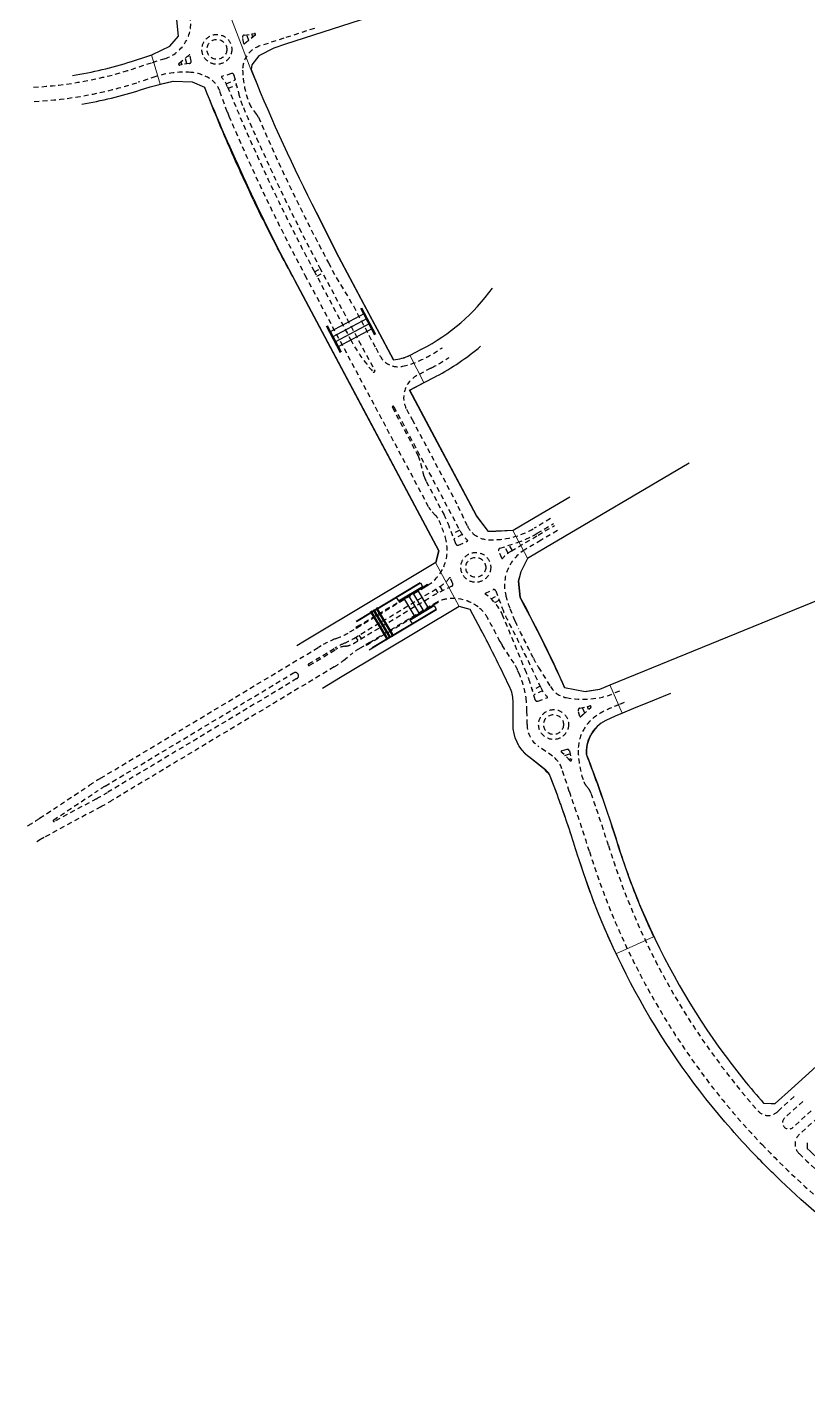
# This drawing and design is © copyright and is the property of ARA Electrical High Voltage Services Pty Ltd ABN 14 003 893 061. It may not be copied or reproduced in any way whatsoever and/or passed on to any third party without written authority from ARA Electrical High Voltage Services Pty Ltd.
# Model space of a CAD drawing. Header units: metres. Extents: x 303058 to 305172, y 6169922 to 6171978.
# Drawn here: x 303898 to 304368, y 6170034 to 6170858 of the extents above; entities that cross this region are included whole.
import ezdxf

# ---------------------------------------------------------------- set-up
doc = ezdxf.new("R2010")
doc.units = ezdxf.units.M
doc.linetypes.add('Dash', pattern=[5, 3, -2])
for name, color, linetype in [('_User Culvert', 9, 'Continuous'), ('_User PropBdy', 8, 'Continuous'), ('_User PropFOK', 9, 'Dash')]:
    doc.layers.add(name, color=color, linetype=linetype)
doc.layers.add('Cadastre Developer_SP_NEW', color=2, linetype='Continuous', lineweight=5)
doc.layers.add('Cadastre Land Parcels_SP_EXT', color=8, linetype='Continuous', lineweight=5)

# ---------------------------------------------------------------- blocks, each defined once
blk = doc.blocks.new('A$C3D0B2D35')
at = {"layer": '_User Culvert'}
for p, q in [((304118.36, 6170491.15), (304108.16, 6170508.19)), ((304118.82, 6170491.43), (304108.62, 6170508.46)), ((304114.97, 6170489.09), (304104.68, 6170506.15)), ((304115.43, 6170489.37), (304105.15, 6170506.43)), ((304116.61, 6170490.11), (304106.44, 6170507.15)), ((304117.07, 6170490.39), (304106.9, 6170507.43))]:
    blk.add_line(p, q, dxfattribs=at)
at = {"layer": '_User Culvert', "flags": 128}
for points in [[(304101.12, 6170685.78), (304080.1, 6170674.58)], [(304102.79, 6170682.65), (304081.76, 6170671.45)], [(304098.72, 6170688.96), (304107.24, 6170672.96)], [(304099.27, 6170689.25), (304107.8, 6170673.25)], [(304086.76, 6170662.05), (304078.25, 6170678.05)], [(304087.32, 6170662.34), (304078.8, 6170678.34)], [(304104.34, 6170679.74), (304083.31, 6170668.54)], [(304106, 6170676.62), (304084.97, 6170665.41)], [(304096.23, 6170500.38), (304134.79, 6170523.55)], [(304096.34, 6170500.19), (304134.9, 6170523.36)], [(304121.62, 6170512.46), (304136.19, 6170521.21)], [(304121.87, 6170512.04), (304136.44, 6170520.79)], [(304137.08, 6170506.14), (304130.19, 6170517.61)], [(304139.91, 6170507.84), (304133.02, 6170519.31)], [(304134.9, 6170523.36), (304136.19, 6170521.21)], [(304120.33, 6170514.61), (304121.62, 6170512.46)], [(304131.68, 6170502.89), (304124.79, 6170514.36)], [(304134.51, 6170504.59), (304127.62, 6170516.06)], [(304128.26, 6170501.41), (304142.83, 6170510.16)], [(304128.51, 6170500.99), (304143.08, 6170509.75)], [(304143.08, 6170509.75), (304144.38, 6170507.59)], [(304105.82, 6170484.42), (304144.38, 6170507.59)], [(304108.51, 6170485.78), (304144.49, 6170507.4)], [(304128.51, 6170500.99), (304129.81, 6170498.84)], [(304104.01, 6170483.07), (304129.92, 6170498.65)]]:
    blk.add_lwpolyline(points, dxfattribs=at)
at = {"layer": '_User PropBdy'}
for points in [[(303971.31, 6170841.07), (303972.97, 6170841.6), (303978.87, 6170844.42), (303983.9, 6170846.82), (303989.16, 6170852.79), (303987.73, 6170866.69), (303913.23, 6171049.56, 0.014426), (303911.96, 6171052.42), (303902.9, 6171072.99)], [(304053.62, 6170848.01), (304046.61, 6170845.75), (304037.6, 6170841.11), (304033.28, 6170835.71), (304032.83, 6170832.82), (304034.09, 6170829.73, 0.023526), (304072.08, 6170746.84), (304085.68, 6170719.64), (304105.98, 6170681.54), (304108.79, 6170676.28), (304118.64, 6170657.78, 0.088193), (304128.67, 6170660.57), (304135.13, 6170664.02, 0.001091), (304135.6, 6170664.26, 0.001091)], [(303925.24, 6170829.24, 0.039555), (303960.74, 6170837.66), (303971.31, 6170841.07)], [(303930.8, 6170811.9, 0.036702), (303966.27, 6170820.53), (303972.07, 6170822.4), (303976.95, 6170823.59)], [(303976.95, 6170823.59), (303978.26, 6170823.91), (303985.88, 6170825.76), (303997.31, 6170825.39), (304004.74, 6170822.07), (304006.28, 6170818.4, 0.025666), (304059.19, 6170705.53), (304145.98, 6170542.67), (304144.04, 6170535.68), (304087.42, 6170501.65), (304083.14, 6170499.07), (304065.11, 6170488.23), (304060.32, 6170485.36)], [(304135.6, 6170664.26, 0.118578), (304178.26, 6170701.06)], [(304144.29, 6170647.92, 0.058444), (304171.11, 6170666.05)], [(304200.65, 6170560.83), (304190.78, 6170555), (304180.57, 6170554.45), (304175.82, 6170554.39), (304168.67, 6170563.89), (304141.83, 6170614.27), (304128.4, 6170639.47), (304137.07, 6170644.09), (304143.69, 6170647.61, 0.001217), (304144.29, 6170647.92)], [(304210.25, 6170544.55), (304199.4, 6170538.14), (304195.4, 6170530.05), (304193.94, 6170524.57), (304195, 6170514.48), (304197.68, 6170509.45, -0.016764), (304221.74, 6170460.4), (304234.01, 6170457.85), (304242.96, 6170459.37), (304249.14, 6170461.9)], [(304453.16, 6170086.53, -0.060398), (304349.09, 6170165.81, -0.006809), (304338.62, 6170176.27, -0.002065), (304335.5, 6170179.5, -0.010837), (304322.18, 6170194.04, -0.105244), (304229.58, 6170359.31, 0.010254), (304219.39, 6170389.91, 0.000481), (304218.88, 6170391.34, 0.005633), (304212.71, 6170407.95, 0.069185), (304209.44, 6170411.34), (304200.02, 6170418.74, -0.232323), (304190.64, 6170438.2), (304190.74, 6170450.49, 0.074884), (304189.59, 6170458.54, 0.013102), (304171.2, 6170495.34), (304164.81, 6170507.33), (304158.17, 6170509.17), (304086.76, 6170466.25)], [(304256.56, 6170444.91), (304252.12, 6170443.1), (304246.56, 6170440.39, 0.314041), (304234.99, 6170419.68, -0.001785), (304237.06, 6170414.27, -0.015499), (304253.45, 6170366.72, 0.020375), (304265.19, 6170333.72, 0.004652), (304268.25, 6170326.32, 0.059024), (304318.43, 6170238.47, 0.021396), (304341.55, 6170209.86), (304346.22, 6170209.62)]]:
    blk.add_lwpolyline(points, format="xyb", dxfattribs=at)
for points in [[(304244.21, 6170909.5), (304053.62, 6170848.01)], [(304296.73, 6170595.61), (304210.25, 6170544.55)], [(304224.77, 6170575.07), (304200.65, 6170560.83)], [(304249.14, 6170461.9), (304375.61, 6170513.51)], [(304086.76, 6170466.25), (304075.77, 6170459.65)], [(304285.47, 6170456.71), (304275.72, 6170452.73), (304263.22, 6170447.63), (304256.56, 6170444.91)], [(304346.22, 6170209.62), (304348.57, 6170209.5), (304358.35, 6170218.41), (304370.97, 6170229.91), (304380.62, 6170238.7), (304389.97, 6170247.22)]]:
    blk.add_lwpolyline(points, dxfattribs=at)
at = {"layer": '_User PropBdy', "ltscale": 0.2}
blk.add_lwpolyline([(304367.91, 6170185.86), (304367.85, 6170182.44, 0.018207), (304395.94, 6170157.22, 0.053245), (304487.51, 6170096.06, 0.008267), (304502.83, 6170088.35, 0.009922), (304521.53, 6170079.79, 0.003857), (304528.9, 6170076.66, 0.004924), (304538.36, 6170072.83, 0.00606), (304547.4, 6170069.4, 0.011246), (304564.36, 6170063.63, 0.072797), (304678.32, 6170045.24, 0.02069), (304711.27, 6170046.12), (304716.08, 6170051.48)], format="xyb", dxfattribs=at)
at = {"layer": '_User PropFOK'}
for p, q in [((304028.64, 6170853.53), (304034.88, 6170854.49)), ((304070.96, 6170857.55), (304052.6, 6170851.63)), ((304028.43, 6170848.45), (304027.65, 6170852.09)), ((304035.34, 6170853.43), (304030.23, 6170849.41)), ((304052.6, 6170851.63), (304038.14, 6170846.97)), ((303980.89, 6170839.32), (303972.73, 6170836.69)), ((303989.39, 6170836.5), (303994.43, 6170840.59)), ((303996.72, 6170837.86), (303996, 6170841.36)), ((303972.73, 6170836.69), (303962.08, 6170833.25)), ((303995.74, 6170836.43), (303989.87, 6170835.44)), ((304021.03, 6170830.33), (304015.25, 6170828.58)), ((303975.37, 6170828.5), (303964.72, 6170825.07)), ((304022.54, 6170829.47), (304025.23, 6170818.69)), ((304018.5, 6170807.27), (304013.94, 6170819.87)), ((304036.3, 6170805.59), (304033.1, 6170809.89)), ((304079.43, 6170716.34), (304084.17, 6170707.44)), ((304084.17, 6170707.44), (304094.46, 6170690.26)), ((304094.46, 6170690.26), (304107.93, 6170664.97)), ((304137.13, 6170587.57), (304134.5, 6170597.29)), ((304144.03, 6170564.08), (304141.06, 6170567.23)), ((304163.17, 6170557.7), (304156.82, 6170570.99)), ((304156.18, 6170546.88), (304152.27, 6170557.28)), ((304157.78, 6170546.2), (304163.14, 6170548.53)), ((304183.86, 6170538.21), (304182.04, 6170542.64)), ((304182.77, 6170544.24), (304193.3, 6170547.78)), ((304154.32, 6170522.85), (304152.89, 6170526.31)), ((304153.74, 6170521.31), (304144.77, 6170516.9)), ((304173.96, 6170517.15), (304178.6, 6170519.24)), ((304180.21, 6170518.56), (304184.12, 6170508.16)), ((304191.92, 6170500.33), (304188.67, 6170508.32)), ((304198.77, 6170469.18), (304184.51, 6170503.5)), ((304092.38, 6170493.79), (304096.98, 6170496.55)), ((304083.49, 6170489.57), (304084.04, 6170489.77)), ((304191.26, 6170474.9), (304184.13, 6170485.82)), ((304088.54, 6170476.66), (304092.64, 6170479.97)), ((303944.95, 6170400.9), (304058.4, 6170469.08)), ((304194.74, 6170467.66), (304193.42, 6170470.82)), ((304205.92, 6170472.46), (304213.13, 6170460.85)), ((304060.46, 6170465.65), (303946.39, 6170397.1)), ((304204.01, 6170452.9), (304200.79, 6170463.53)), ((304205.56, 6170452.12), (304211.21, 6170454.13)), ((304199.07, 6170437.97), (304199.06, 6170446.19)), ((304230.94, 6170442.84), (304229.94, 6170446.29)), ((304230.82, 6170447.79), (304236.92, 6170449.21)), ((304232.61, 6170443.85), (304237.46, 6170448.18)), ((304214.45, 6170418.95), (304205.96, 6170424.83)), ((304223.09, 6170422.96), (304219.78, 6170422.07)), ((304224.87, 6170416.31), (304220.3, 6170420.93)), ((304224.57, 6170422.1), (304225.88, 6170416.88)), ((304224.5, 6170397.66), (304220.07, 6170411.38)), ((304236.24, 6170399.17), (304234.57, 6170401.25)), ((303913.81, 6170380.42), (303938.46, 6170396.8)), ((303939.68, 6170393.27), (303914.33, 6170379.57))]:
    blk.add_line(p, q, dxfattribs=at)
for points in [[(304031.39, 6170850.32), (304030.27, 6170853.78)], [(304033.9, 6170852.3), (304033.27, 6170854.25)], [(303993.05, 6170839.47), (303994.12, 6170836.16)], [(303990.55, 6170837.44), (303991.13, 6170835.65)], [(304017.79, 6170824.23), (304023.29, 6170826.47)], [(304019.02, 6170821.49), (304024.02, 6170823.53)], [(304071.02, 6170710.85), (304074.55, 6170712.73)], [(304072.43, 6170708.2), (304075.96, 6170710.08)], [(304117.98, 6170629.1), (304133.26, 6170600.42)], [(304118.86, 6170629.57), (304158.78, 6170554.64)], [(304129.8, 6170621.8), (304139.1, 6170604.35)], [(304139.1, 6170604.35), (304155.83, 6170572.94)], [(304138.37, 6170584.44), (304149.06, 6170564.38)], [(304213.19, 6170562.08), (304203.34, 6170556.26)], [(304205.12, 6170553.25), (304214.97, 6170559.07)], [(304205.78, 6170552.13), (304215.63, 6170557.95)], [(304158.53, 6170555.11), (304154, 6170552.7)], [(304160.08, 6170552.54), (304155.06, 6170549.86)], [(304189.56, 6170542.55), (304205.78, 6170552.13)], [(304204.67, 6170552.98), (304205.12, 6170553.25)], [(304217.41, 6170554.93), (304207.56, 6170549.11)], [(304187.79, 6170541.37), (304185.54, 6170545.17)], [(304190.31, 6170542.99), (304188.45, 6170546.15)], [(304207.56, 6170549.11), (304197.79, 6170543.35)], [(304096.53, 6170496.28), (304139.25, 6170521.95)], [(304096.75, 6170496.94), (304136.44, 6170520.79)], [(304145.55, 6170517.28), (304144.13, 6170519.64)], [(304146.7, 6170521.18), (304148.25, 6170518.61)], [(304148.25, 6170518.61), (304146.7, 6170521.18)], [(304102.69, 6170486.04), (304142.83, 6170510.16)], [(304103.92, 6170487.31), (304142.6, 6170510.55)], [(304142.61, 6170510.56), (304145.24, 6170512.01), (304145.46, 6170511.62), (304142.83, 6170510.16), (304142.61, 6170510.56)], [(304177.49, 6170513.71), (304181.28, 6170515.73)], [(304179.63, 6170511.45), (304182.34, 6170512.9)], [(304096.98, 6170496.55), (304098.12, 6170497.24)], [(304099.28, 6170489.77), (304098, 6170491.91)], [(304097.26, 6170488.56), (304095.97, 6170490.7)], [(304098.3, 6170483.93), (304104.04, 6170487.38)], [(304207.09, 6170461.03), (304202.22, 6170458.81)], [(304208.45, 6170458.35), (304203.1, 6170455.91)], [(304254.79, 6170458.17), (304251.56, 6170456.86)], [(304257.62, 6170451.22), (304254.39, 6170449.91)], [(304233.81, 6170444.92), (304232.48, 6170448.18)], [(304236.18, 6170447.04), (304235.44, 6170448.87)], [(304254.39, 6170449.91), (304249.91, 6170448.09)], [(304221.89, 6170419.32), (304224.96, 6170420.53)], [(304224.19, 6170417), (304225.7, 6170417.6)], [(304350.38, 6170205.06), (304361.38, 6170215.08)], [(304349.71, 6170204.45), (304350.38, 6170205.06)], [(304365.22, 6170210.87), (304354.22, 6170200.84)], [(304370.34, 6170205.25), (304359.33, 6170195.23)], [(304374.18, 6170201.04), (304363.17, 6170191.01)]]:
    blk.add_lwpolyline(points, dxfattribs=at)
for points in [[(304018.64, 6170822.41, 0.025465), (304070.61, 6170711.63), (304092.76, 6170670.05)], [(304028.19, 6170809.87, 0.022288), (304074.14, 6170713.52), (304107.31, 6170651.25)], [(304019.49, 6170804.76, 0.022016), (304065.31, 6170708.81), (304139.83, 6170568.96)], [(304107.93, 6170664.97), (304110.45, 6170660.25, 0.337323), (304124.21, 6170653.93, 0.068662), (304138.29, 6170659.19)], [(304138.29, 6170659.19, 0.022957), (304148.23, 6170665.14)], [(304152.1, 6170659.31, -0.022957), (304141.62, 6170653.02, -0.022957)], [(304141.62, 6170653.02, -0.001187), (304141.06, 6170652.73), (304132.69, 6170648.27, 0.414208), (304126.51, 6170627.98), (304129.8, 6170621.8)], [(304067.49, 6170474.54), (304083.3, 6170484.04, -0.032096), (304089, 6170486.99, 0.032096), (304094.7, 6170489.93), (304146.58, 6170521.11)], [(304068, 6170473.68), (304083.82, 6170483.18, -0.103855), (304089.64, 6170485.21, 0.103863), (304094.49, 6170486.89), (304141.08, 6170514.89)], [(304175.52, 6170501.95, 0.108756), (304169.6, 6170508.89)], [(304175.52, 6170501.95, -0.004951), (304182.82, 6170488.07, -0.004951)], [(304187.25, 6170501.21, -0.01423), (304207.43, 6170460.28)], [(304194.05, 6170495.76, -0.006159), (304202.93, 6170478.02)], [(303898.07, 6170376.83), (303898.52, 6170377.1, 0.011731), (303905.47, 6170381.48), (303935.42, 6170401.38, -0.011317), (303942.11, 6170405.61), (304073.52, 6170484.58), (304075.15, 6170485.56)], [(304082.88, 6170472.7), (303949.22, 6170392.38, -0.011388), (303942.3, 6170388.43), (303908.21, 6170370.01, 0.003627), (303905.98, 6170368.78), (303903.75, 6170367.39)], [(304199.06, 6170446.15, 0.026835), (304198.74, 6170452.12, 0.026835)], [(304225.43, 6170395.04, -0.011133), (304236.66, 6170361.51, 0.116091), (304340.67, 6170184.81), (304340.67, 6170184.81, 0.108662), (304531.85, 6170056.49), (304531.85, 6170056.49, 0.051641), (304614.41, 6170033.51, 0.051641)], [(304248.12, 6170365.07, 0.106652), (304338.34, 6170205.05)]]:
    blk.add_lwpolyline(points, format="xyb", dxfattribs=at)
for points in [[(304136.68, 6170520.41), (304139.25, 6170521.95), (304139.02, 6170522.34), (304136.44, 6170520.79)], [(304095.87, 6170496.41), (304096.11, 6170496.03), (304098.68, 6170497.57), (304098.45, 6170497.96)], [(304102.03, 6170486.17), (304102.26, 6170485.78), (304104.83, 6170487.33), (304104.6, 6170487.71)]]:
    blk.add_lwpolyline(points, close=True, dxfattribs=at)
for centre, radius in [((304012.22, 6170844.91), 9), ((304012.22, 6170844.91), 6), ((304168.2, 6170532.72), 9), ((304168.2, 6170532.72), 6), ((304215.07, 6170437.98), 9), ((304215.07, 6170437.98), 6)]:
    blk.add_circle(centre, radius, dxfattribs=at)
for centre, radius, start, end in [((303973.98, 6170860.73), 22.5, 287.88019, 6.88636), ((304034.97, 6170853.9), 0.6, 308.20215, 98.80041), ((304028.83, 6170852.34), 1.2, 98.80041, 192.07864), ((304042.74, 6170832.69), 15, 107.88019, 180.80269), ((304028.73, 6170848.51), 0.3, 192.07864, 313.12382), ((304042.6, 6170833.7), 20, 128.20193, 133.12382), ((303981.83, 6170856.12), 20, 309.07068, 313.12382), ((303995.7, 6170841.3), 0.3, 11.56155, 133.12382), ((303889.03, 6171060.28), 238.5, 273.05992, 287.8372), ((303992.47, 6170775.49), 55.7, 85.85985, 107.88019), ((303989.77, 6170836.03), 0.6, 129.07068, 279.59532), ((303995.54, 6170837.62), 1.2, 279.59532, 11.56155), ((303994.68, 6170806.11), 25, 58.14923, 85.86002), ((304021.37, 6170829.18), 1.2, 14.04986, 106.78872), ((304083.44, 6170833.26), 55.7, 180.80269, 202.94172), ((303889.03, 6171060.28), 247.1, 273.05992, 287.8372), ((304000.12, 6170814.86), 14.7, 19.91302, 58.14923), ((304015.34, 6170828.3), 0.3, 106.78793, 221.44795), ((304000.12, 6170814.86), 20, 22.16799, 41.44795), ((304083.44, 6170833.26), 60, 194.04986, 202.94172), ((304065.51, 6170824.3), 50, 199.91324, 203.00412), ((304039.51, 6170814.67), 8, 202.94172, 216.70023), ((304029.89, 6170800.81), 8, 23.37198, 36.70023), ((305131.43, 6171276.85), 1192, 203.37198, 208.04895), ((304181.02, 6170717.07), 100, 208.04895, 221.68059), ((304106.78, 6170650.97), 0.6, 221.68059, 28.04895), ((304118.42, 6170629.33), 0.5, 28.04895, 208.04895), ((304120.02, 6170593.36), 15, 15.16144, 28.04923), ((304151.61, 6170591.5), 15, 195.16144, 208.04895), ((304146.89, 6170572.72), 8, 208.04895, 223.28795), ((304111.31, 6170549.22), 50.45, 25.56312, 28.04895), ((304138.21, 6170558.6), 8, 28.04895, 43.28744), ((304096.11, 6170536.17), 55.7, 13.16292, 28.04895), ((304096.11, 6170536.17), 60, 20.59971, 28.04895), ((304176.44, 6170564.05), 14.7, 205.56312, 228.64165), ((304176.44, 6170564.05), 20, 208.04895, 228.64165), ((304176.44, 6170564.05), 14.7, 228.64165, 267.59466), ((304177.92, 6170599.32), 50, 267.59466, 300.561), ((304174.16, 6170604.65), 60, 288.59866, 300.56084), ((304126, 6170543.16), 25, 301.98626, 13.16292), ((304157.31, 6170547.3), 1.2, 200.59971, 293.52836), ((304163.02, 6170548.81), 0.3, 293.52675, 48.64165), ((304183.15, 6170543.1), 1.2, 108.59733, 202.3808), ((304199.73, 6170525.33), 20, 120.56103, 140.18467), ((304210.5, 6170521.82), 25, 120.56103, 194.04293), ((304184.14, 6170538.33), 0.3, 202.37987, 320.18467), ((304136.28, 6170538.25), 20, 301.00325, 323.54166), ((304152.61, 6170526.19), 0.3, 22.55834, 143.54166), ((304166.84, 6170472.03), 50, 116.18727, 121.00325), ((304153.22, 6170522.39), 1.2, 296.18745, 22.55834), ((304174.08, 6170516.88), 0.3, 114.17108, 235.24344), ((304156.81, 6170491.98), 30, 22.56474, 55.24344), ((304179.09, 6170518.14), 1.2, 20.5938, 114.17108), ((304153.7, 6170493.89), 20, 99.30322, 115.08092), ((304154.51, 6170488.95), 25, 52.87639, 99.30322), ((304240.28, 6170529.27), 60, 200.5938, 207.87858), ((304240.28, 6170529.27), 55.7, 194.04293, 202.09322), ((304238.24, 6170519.14), 50, 202.09322, 207.87858), ((304066.62, 6170536.64), 50, 290.38427, 301.00325), ((304100.91, 6170442.7), 50, 110.38434, 121.00325), ((304124.06, 6170441.07), 50, 121.00325, 128.92078), ((304205.06, 6170499.5), 25, 207.18851, 213.15505), ((304057.13, 6170515.56), 50, 301.00325, 308.92078), ((304248.39, 6170498.84), 50, 204.61755, 211.84988), ((304059.43, 6170467.36), 2, 31.00303, 121.00296), ((304059.43, 6170467.36), 2, 301.00303, 31.00303), ((304067.74, 6170474.11), 0.5, 121.00296, 301.00296), ((304170.33, 6170461.23), 25, 22.56474, 33.15523), ((304143.36, 6170446.15), 55.7, 6.14874, 22.71907), ((304143.36, 6170446.15), 60, 16.83822, 22.56474), ((304225.62, 6170468.61), 20, 204.61755, 224.37611), ((304225.62, 6170468.61), 14.7, 211.84988, 258.3403), ((304205.16, 6170453.25), 1.2, 196.83822, 289.61802), ((304211.11, 6170454.41), 0.3, 289.61802, 44.37611), ((304232.75, 6170503.18), 50, 258.3403, 292.10383), ((304231.09, 6170446.62), 1.2, 101.27856, 196.28859), ((304254.9, 6170422.6), 25, 123.56082, 180.18018), ((304231.23, 6170442.93), 0.3, 196.28859, 316.44351), ((304245.94, 6170428.94), 20, 131.7989, 136.44353), ((304237.06, 6170448.63), 0.6, 311.7989, 103.07188), ((304268.72, 6170401.76), 50, 112.10383, 123.56095), ((304215.07, 6170437.98), 16, 180.04372, 235.29764), ((304206.08, 6170406.87), 14.7, 17.89484, 55.29764), ((304219.86, 6170421.78), 0.3, 105.16657, 227.26334), ((304206.08, 6170406.87), 20, 44.6886, 47.26334), ((304223.41, 6170421.81), 1.2, 14.04616, 105.16657), ((304285.6, 6170422.69), 55.7, 180.18018, 200.16722), ((304225.3, 6170416.73), 0.6, 224.6886, 14.04616), ((304032.25, 6170255.61), 169.5, 121.00296, 123.59655), ((304240.83, 6170406.25), 8, 200.16722, 218.60977), ((303859.08, 6170542.38), 169.5, 298.39319, 301.00303), ((304272.08, 6170413.03), 50, 197.89484, 201.08985), ((304229.98, 6170394.18), 8, 19.62246, 38.60977), ((303478.33, 6170126.2), 806, 17.23954, 19.62246), ((303914.09, 6170380.01), 0.5, 123.59655, 298.39319), ((304344.32, 6170210.36), 8, 221.59033, 312.33853), ((304356.78, 6170198.04), 3.8, 132.33853, 312.33853), ((304368.56, 6170185.1), 8, 132.33853, 225.84532), ((304728.01, 6170555.31), 524, 225.84532, 248.53309)]:
    blk.add_arc(centre, radius, start, end, dxfattribs=at)

msp = doc.modelspace()

# ---------------------------------------------------------------- linework, layer by layer
at = {"layer": 'Cadastre Land Parcels_SP_EXT', "linetype": 'Continuous'}
msp.add_lwpolyline([(303987.6, 6170866.8), (303989.02, 6170852.89), (303983.77, 6170846.93), (303978.74, 6170844.52), (303972.84, 6170841.7), (303978.12, 6170824.01), (303985.77, 6170825.81), (303997.21, 6170825.43), (304004.64, 6170822.11), (304006.18, 6170818.44), (304007.19, 6170815.86), (304008.21, 6170813.28), (304009.25, 6170810.71), (304010.28, 6170808.14), (304011.33, 6170805.57), (304012.38, 6170803), (304013.44, 6170800.44), (304014.51, 6170797.88), (304015.58, 6170795.33), (304016.67, 6170792.78), (304017.76, 6170790.23), (304018.85, 6170787.68), (304019.96, 6170785.14), (304021.07, 6170782.6), (304022.19, 6170780.06), (304023.31, 6170777.53), (304024.44, 6170774.99), (304025.58, 6170772.47), (304026.73, 6170769.94), (304027.89, 6170767.42), (304029.05, 6170764.91), (304030.22, 6170762.39), (304031.39, 6170759.88), (304032.58, 6170757.37), (304033.77, 6170754.87), (304034.96, 6170752.37), (304036.17, 6170749.87), (304037.38, 6170747.38), (304038.6, 6170744.89), (304039.83, 6170742.4), (304041.06, 6170739.92), (304042.3, 6170737.44), (304043.55, 6170734.96), (304044.8, 6170732.49), (304046.06, 6170730.02), (304047.33, 6170727.55), (304048.61, 6170725.09), (304049.89, 6170722.64), (304051.18, 6170720.18), (304052.48, 6170717.73), (304053.78, 6170715.28), (304055.09, 6170712.84), (304056.41, 6170710.4), (304057.73, 6170707.96), (304059.07, 6170705.53), (304102.45, 6170624.08), (304145.83, 6170542.62), (304143.89, 6170535.63), (304158.1, 6170509.15), (304164.73, 6170507.31), (304171.12, 6170495.31), (304172.25, 6170493.17), (304173.38, 6170491.03), (304174.5, 6170488.89), (304175.61, 6170486.74), (304176.71, 6170484.59), (304177.82, 6170482.43), (304178.91, 6170480.27), (304179.99, 6170478.11), (304181.08, 6170475.95), (304182.15, 6170473.78), (304183.21, 6170471.6), (304184.27, 6170469.43), (304185.33, 6170467.25), (304186.38, 6170465.07), (304187.41, 6170462.88), (304188.45, 6170460.7), (304189.47, 6170458.5), (304189.6, 6170458.07), (304189.72, 6170457.63), (304189.83, 6170457.19), (304189.94, 6170456.75), (304190.03, 6170456.31), (304190.12, 6170455.86), (304190.2, 6170455.42), (304190.28, 6170454.97), (304190.35, 6170454.52), (304190.41, 6170454.07), (304190.46, 6170453.62), (304190.5, 6170453.17), (304190.54, 6170452.72), (304190.57, 6170452.27), (304190.6, 6170451.81), (304190.61, 6170451.36), (304190.62, 6170450.91), (304190.62, 6170450.45), (304190.52, 6170438.15), (304190.52, 6170437.71), (304190.53, 6170437.27), (304190.54, 6170436.83), (304190.57, 6170436.4), (304190.6, 6170435.96), (304190.63, 6170435.52), (304190.68, 6170435.09), (304190.74, 6170434.65), (304190.8, 6170434.22), (304190.87, 6170433.78), (304190.95, 6170433.35), (304191.03, 6170432.92), (304191.13, 6170432.49), (304191.23, 6170432.07), (304191.34, 6170431.64), (304191.45, 6170431.22), (304191.58, 6170430.8), (304191.71, 6170430.38), (304191.85, 6170429.96), (304192, 6170429.55), (304192.15, 6170429.14), (304192.31, 6170428.73), (304192.48, 6170428.32), (304192.66, 6170427.92), (304192.84, 6170427.52), (304193.03, 6170427.13), (304193.23, 6170426.74), (304193.43, 6170426.35), (304193.64, 6170425.96), (304193.86, 6170425.58), (304194.08, 6170425.21), (304194.32, 6170424.83), (304194.55, 6170424.47), (304194.8, 6170424.1), (304195.05, 6170423.74), (304195.31, 6170423.39), (304195.57, 6170423.04), (304195.84, 6170422.69), (304196.12, 6170422.35), (304196.4, 6170422.01), (304196.69, 6170421.68), (304196.98, 6170421.36), (304197.28, 6170421.04), (304197.59, 6170420.72), (304197.9, 6170420.41), (304198.22, 6170420.11), (304198.54, 6170419.81), (304198.87, 6170419.52), (304199.2, 6170419.24), (304199.54, 6170418.96), (304199.88, 6170418.68), (304209.3, 6170411.29), (304209.51, 6170411), (304209.74, 6170410.71), (304209.96, 6170410.43), (304210.2, 6170410.15), (304210.44, 6170409.88), (304210.69, 6170409.61), (304210.94, 6170409.35), (304211.2, 6170409.09), (304211.46, 6170408.84), (304211.73, 6170408.6), (304212, 6170408.36), (304212.28, 6170408.12), (304212.56, 6170407.9), (304213.31, 6170405.81), (304214.06, 6170403.73), (304214.82, 6170401.65), (304215.59, 6170399.57), (304216.36, 6170397.49), (304217.14, 6170395.42), (304217.92, 6170393.35), (304218.71, 6170391.28), (304219.22, 6170389.85), (304219.98, 6170387.71), (304220.74, 6170385.56), (304221.48, 6170383.41), (304222.23, 6170381.25), (304222.96, 6170379.1), (304223.69, 6170376.94), (304224.41, 6170374.78), (304225.13, 6170372.62), (304225.84, 6170370.46), (304226.57, 6170368.22), (304227.29, 6170365.98), (304228.01, 6170363.74), (304228.72, 6170361.49), (304229.42, 6170359.25), (304229.84, 6170357.9), (304230.27, 6170356.56), (304230.7, 6170355.21), (304231.27, 6170353.43), (304231.85, 6170351.65), (304232.44, 6170349.87), (304233.04, 6170348.09), (304233.65, 6170346.32), (304234.26, 6170344.54), (304234.88, 6170342.77), (304235.5, 6170341.01), (304236.14, 6170339.24), (304236.78, 6170337.48), (304237.43, 6170335.72), (304238.09, 6170333.97), (304238.75, 6170332.21), (304239.42, 6170330.46), (304240.1, 6170328.71), (304240.78, 6170326.97), (304241.45, 6170325.28), (304242.13, 6170323.6), (304242.82, 6170321.91), (304243.51, 6170320.23), (304244.21, 6170318.55), (304244.91, 6170316.88), (304245.62, 6170315.21), (304246.34, 6170313.54), (304247.07, 6170311.87), (304247.83, 6170310.14), (304248.6, 6170308.4), (304249.38, 6170306.67), (304250.16, 6170304.95), (304250.95, 6170303.23), (304251.75, 6170301.51), (304252.55, 6170299.79), (304275.32, 6170310.11), (304274.56, 6170311.71), (304273.82, 6170313.31), (304273.08, 6170314.92), (304272.35, 6170316.52), (304271.62, 6170318.13), (304270.9, 6170319.75), (304270.19, 6170321.36), (304269.48, 6170322.98), (304268.78, 6170324.6), (304268.09, 6170326.23), (304267.47, 6170327.7), (304266.85, 6170329.18), (304266.24, 6170330.66), (304265.64, 6170332.14), (304265.04, 6170333.62), (304264.35, 6170335.33), (304263.67, 6170337.05), (304263, 6170338.77), (304262.34, 6170340.49), (304261.69, 6170342.21), (304261.04, 6170343.94), (304260.4, 6170345.67), (304259.77, 6170347.4), (304259.14, 6170349.14), (304258.52, 6170350.88), (304257.91, 6170352.62), (304257.31, 6170354.36), (304256.71, 6170356.11), (304256.12, 6170357.85), (304255.54, 6170359.6), (304254.97, 6170361.36), (304254.41, 6170363.11), (304253.85, 6170364.87), (304253.3, 6170366.63), (304252.55, 6170369.03), (304251.79, 6170371.43), (304251.03, 6170373.83), (304250.25, 6170376.22), (304249.48, 6170378.62), (304248.69, 6170381), (304247.9, 6170383.39), (304247.1, 6170385.78), (304246.29, 6170388.16), (304245.47, 6170390.54), (304244.65, 6170392.91), (304243.82, 6170395.29), (304242.98, 6170397.66), (304242.13, 6170400.03), (304241.28, 6170402.4), (304240.42, 6170404.76), (304239.55, 6170407.12), (304238.68, 6170409.48), (304237.8, 6170411.84), (304236.91, 6170414.19), (304236.22, 6170415.99), (304235.53, 6170417.8), (304234.83, 6170419.6), (304234.79, 6170420), (304234.76, 6170420.4), (304234.74, 6170420.8), (304234.73, 6170421.2), (304234.72, 6170421.6), (304234.72, 6170422), (304234.73, 6170422.4), (304234.75, 6170422.81), (304234.78, 6170423.21), (304234.81, 6170423.61), (304234.85, 6170424), (304234.9, 6170424.4), (304234.95, 6170424.8), (304235.02, 6170425.2), (304235.09, 6170425.59), (304235.17, 6170425.98), (304235.26, 6170426.38), (304235.35, 6170426.77), (304235.45, 6170427.15), (304235.56, 6170427.54), (304235.68, 6170427.92), (304235.8, 6170428.31), (304235.93, 6170428.68), (304236.07, 6170429.06), (304236.22, 6170429.43), (304236.37, 6170429.8), (304236.53, 6170430.17), (304236.7, 6170430.54), (304236.88, 6170430.9), (304237.06, 6170431.26), (304237.25, 6170431.61), (304237.44, 6170431.96), (304237.64, 6170432.31), (304237.85, 6170432.65), (304238.07, 6170432.99), (304238.29, 6170433.32), (304238.52, 6170433.65), (304238.76, 6170433.98), (304239, 6170434.3), (304239.24, 6170434.61), (304239.5, 6170434.92), (304239.76, 6170435.23), (304240.02, 6170435.53), (304240.29, 6170435.83), (304240.57, 6170436.12), (304240.85, 6170436.4), (304241.14, 6170436.68), (304241.43, 6170436.95), (304241.73, 6170437.22), (304242.04, 6170437.48), (304242.35, 6170437.74), (304242.66, 6170437.99), (304242.98, 6170438.23), (304243.3, 6170438.47), (304243.63, 6170438.7), (304243.96, 6170438.93), (304244.3, 6170439.15), (304244.64, 6170439.36), (304244.98, 6170439.56), (304245.33, 6170439.76), (304245.68, 6170439.95), (304246.04, 6170440.14), (304246.4, 6170440.32), (304251.96, 6170443.02), (304256.41, 6170444.84), (304248.96, 6170461.9), (304242.7, 6170459.34), (304233.75, 6170457.82), (304221.48, 6170460.36), (304220.44, 6170462.67), (304219.4, 6170464.96), (304218.34, 6170467.26), (304217.28, 6170469.55), (304216.22, 6170471.84), (304215.14, 6170474.12), (304214.06, 6170476.4), (304212.98, 6170478.68), (304211.88, 6170480.95), (304210.78, 6170483.23), (304209.67, 6170485.49), (304208.55, 6170487.76), (304207.43, 6170490.02), (304206.3, 6170492.28), (304205.16, 6170494.53), (304204.02, 6170496.78), (304202.87, 6170499.03), (304201.71, 6170501.27), (304200.54, 6170503.51), (304199.37, 6170505.75), (304198.19, 6170507.98), (304194.83, 6170514.64), (304193.79, 6170524.5), (304195.25, 6170529.99), (304199.33, 6170538.23), (304190.53, 6170554.98), (304180.32, 6170554.43), (304175.57, 6170554.37), (304168.42, 6170563.88), (304141.58, 6170614.26), (304128.16, 6170639.46), (304136.83, 6170644.08), (304128.43, 6170660.57), (304128, 6170660.37), (304127.57, 6170660.17), (304127.13, 6170659.98), (304126.69, 6170659.8), (304126.25, 6170659.63), (304125.8, 6170659.46), (304125.36, 6170659.3), (304124.91, 6170659.15), (304124.45, 6170659), (304124, 6170658.86), (304123.54, 6170658.73), (304123.08, 6170658.61), (304122.62, 6170658.49), (304122.16, 6170658.38), (304121.69, 6170658.28), (304121.23, 6170658.18), (304120.76, 6170658.1), (304120.29, 6170658.02), (304119.82, 6170657.95), (304119.35, 6170657.88), (304118.88, 6170657.82), (304118.4, 6170657.78), (304108.65, 6170676.24), (304085.55, 6170719.61), (304071.94, 6170746.8), (304070.58, 6170749.52), (304069.22, 6170752.24), (304067.87, 6170754.96), (304066.52, 6170757.69), (304065.18, 6170760.42), (304063.85, 6170763.15), (304062.53, 6170765.89), (304061.21, 6170768.63), (304059.9, 6170771.37), (304058.59, 6170774.12), (304057.29, 6170776.87), (304056.01, 6170779.62), (304054.72, 6170782.38), (304053.44, 6170785.14), (304053.38, 6170785.28), (304052.17, 6170787.9), (304050.91, 6170790.67), (304049.65, 6170793.44), (304048.41, 6170796.21), (304047.16, 6170798.98), (304045.93, 6170801.76), (304044.7, 6170804.54), (304043.48, 6170807.33), (304042.27, 6170810.12), (304041.06, 6170812.91), (304039.86, 6170815.7), (304038.66, 6170818.5), (304037.48, 6170821.3), (304036.3, 6170824.1), (304035.13, 6170826.91), (304033.96, 6170829.71), (304032.7, 6170832.8), (304015.38, 6170878)], dxfattribs=at)

# ---------------------------------------------------------------- block references
at = {"layer": 'Cadastre Developer_SP_NEW'}
msp.add_blockref('A$C3D0B2D35', (0, 0), dxfattribs=at)

doc.saveas('drawing.dxf')
